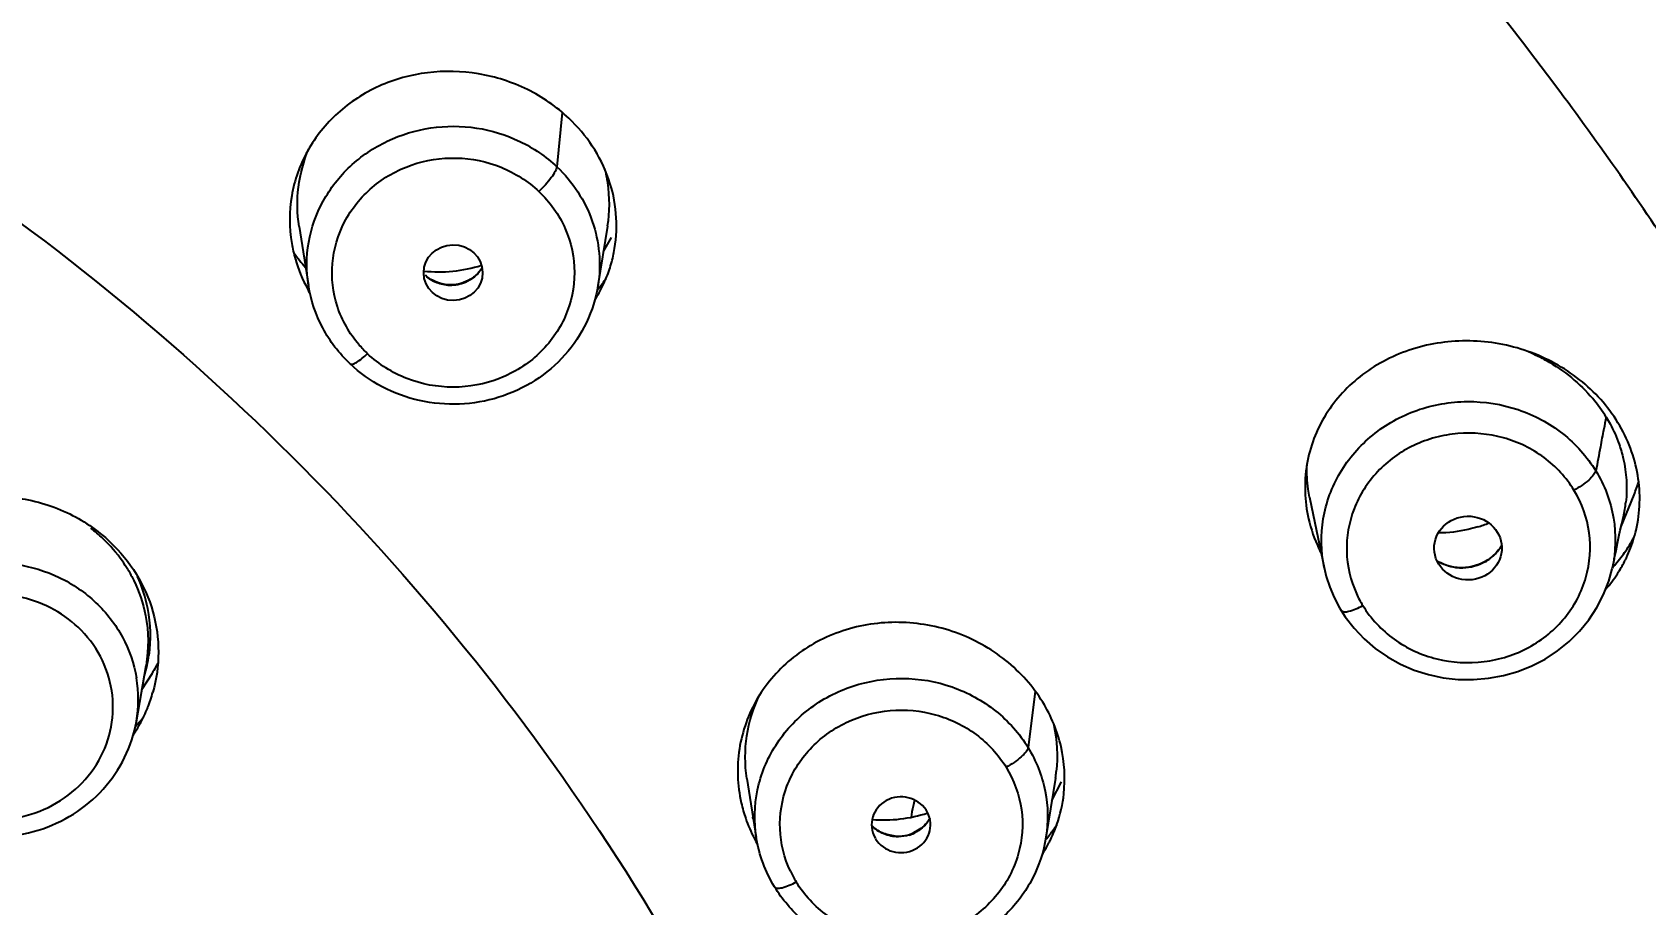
# Model space of a CAD drawing. Header units: millimetres. Extents: x 19741 to 22117, y -10160 to -6800.
# Drawn here: x 21011.81 to 21030.97, y -8144.97 to -8134.62 of the extents above; entities that cross this region are included whole.
import ezdxf

# ---------------------------------------------------------------- set-up
doc = ezdxf.new("R2010")
doc.units = ezdxf.units.MM
doc.styles.add('ARIAL', font='arial.ttf')
doc.dimstyles.get("Standard").update_dxf_attribs({"dimtxt": 15, "dimasz": 15, "dimexe": 0.18, "dimexo": 0.0625, "dimgap": 4, "dimtad": 0, "dimdec": 1, "dimdsep": 46, "dimtxsty": 'ARIAL', "dimcen": 0, "dimclrd": 5, "dimclre": 5, "dimclrt": 5, "dimadec": 0, "dimazin": 0, "dimtfac": 1, "dimtdec": 1, "dimtofl": 0, "dimtmove": 0, "dimatfit": 3, "dimfxl": 1, "dimtolj": 1, "dimtzin": 0, "dimarcsym": 0})

# ---------------------------------------------------------------- blocks, each defined once
blk = doc.blocks.new('*D105')
at = {"color": 5, "lineweight": -2, "transparency": 16777216}
for p, q in [((20930.718, -8157.92), (20930.718, -8082.015)), ((21055.576, -8157.917), (21055.576, -8082.015)), ((20945.718, -8082.195), (21040.576, -8082.195)), ((21055.576, -8082.195), (21070.576, -8082.195))]:
    blk.add_line(p, q, dxfattribs=at)
at = {"color": 5, "transparency": 16777216}
for points in [[(20945.718, -8079.695), (20945.718, -8084.695), (20930.718, -8082.195)], [(21040.576, -8079.695), (21040.576, -8084.695), (21055.576, -8082.195)]]:
    blk.add_solid(points, dxfattribs=at)
at = {"layer": 'Defpoints', "color": 0, "transparency": 16777216}
for p in [(21055.576, -8082.195), (20930.718, -8157.982), (21055.576, -8157.979)]:
    blk.add_point(p, dxfattribs=at)
at = {"color": 5, "transparency": 16777216, "insert": (21099.363, -8082.195), "char_height": 15, "attachment_point": 5, "style": 'ARIAL'}
blk.add_mtext('\\A1;%%C125', dxfattribs=at)

msp = doc.modelspace()

# ---------------------------------------------------------------- linework, layer by layer
at = {"linetype": 'Continuous'}
for p, q in [((21018.105, -8135.569), (21018.04, -8136.212)), ((21014.979, -8136.919), (21015.091, -8137.623)), ((21018.64, -8136.916), (21018.528, -8137.621)), ((21018.592, -8137.218), (21018.687, -8137.053)), ((21030.675, -8140.483), (21030.829, -8140.105)), ((21026.976, -8140.134), (21027, -8140.248)), ((21027, -8140.248), (21027.149, -8140.968)), ((21030.665, -8140.525), (21030.682, -8140.45)), ((21030.682, -8140.45), (21030.702, -8140.365)), ((21030.594, -8140.866), (21030.568, -8140.983)), ((21013.048, -8142.795), (21013.163, -8142.13)), ((21013.113, -8142.418), (21013.238, -8142.221)), ((21023.719, -8142.438), (21023.634, -8143.106)), ((21020.297, -8143.473), (21020.408, -8144.174)), ((21023.959, -8143.469), (21023.847, -8144.175)), ((21023.916, -8143.736), (21024.031, -8143.514)), ((21020.374, -8143.957), (21020.357, -8143.937)), ((21020.408, -8144.175), (21020.408, -8144.174)), ((21021.803, -8144.148), (21021.823, -8144.187))]:
    msp.add_line(p, q, dxfattribs=at)
for points in [[(21030.594, -8140.866), (21030.614, -8140.767), (21030.632, -8140.679), (21030.649, -8140.601), (21030.665, -8140.525)], [(21027.149, -8140.968), (21027.175, -8141.074), (21027.217, -8141.202), (21027.269, -8141.326), (21027.332, -8141.446), (21027.352, -8141.479)], [(21027.352, -8141.479), (21027.4, -8141.554), (21027.505, -8141.69), (21027.624, -8141.815), (21027.756, -8141.929), (21027.9, -8142.03), (21028.054, -8142.115), (21028.217, -8142.186), (21028.387, -8142.24), (21028.563, -8142.277), (21028.742, -8142.297), (21028.922, -8142.3), (21029.101, -8142.284), (21029.278, -8142.252), (21029.449, -8142.202), (21029.615, -8142.136), (21029.772, -8142.055), (21029.92, -8141.958), (21030.057, -8141.847), (21030.181, -8141.723), (21030.291, -8141.588), (21030.386, -8141.443), (21030.465, -8141.289), (21030.527, -8141.129), (21030.568, -8140.983)]]:
    msp.add_lwpolyline(points, dxfattribs=at)
for centre, radius, start, end in [((21016.585, -8136.834), 1.717, 189.6269, 195.9801), ((21017.104, -8136.909), 1.645, 343.923, 350.4437), ((21016.632, -8136.82), 1.765, 196.0148, 208.4746), ((21017.079, -8136.902), 1.671, 337.4657, 343.9201), ((21016.889, -8136.274), 2.148, 319.2866, 321.9343), ((21017.061, -8136.894), 1.69, 330.2544, 337.4606), ((21016.9, -8136.282), 2.134, 321.9348, 323.9927), ((21016.653, -8136.809), 1.79, 208.4692, 210.2677), ((21017.042, -8136.883), 1.712, 327.8891, 330.2544), ((21016.816, -8137.364), 1.478, 220.4175, 226.155), ((21028.953, -8140.136), 1.814, 31.6149, 40.2345), ((21029.142, -8139.417), 1.821, 337.8155, 342.9818), ((21029.224, -8140.027), 1.516, 347.1124, 353.7246), ((21028.528, -8139.064), 1.491, 287.348, 292.6856), ((21011.418, -8141.93), 1.795, 46.626, 52.6613), ((21011.44, -8141.905), 1.762, 35.0109, 46.6176), ((21028.695, -8138.869), 2.443, 228.0479, 229.1159), ((21029.228, -8139.749), 1.817, 325.8309, 329.1226), ((21029.249, -8140.146), 1.647, 337.8264, 346.7528), ((21029.242, -8139.757), 1.801, 329.1242, 331.6506), ((21028.722, -8139.974), 1.807, 205.3251, 206.9534), ((21028.786, -8140.425), 0.549, 299.9946, 314.4674), ((21028.789, -8140.42), 0.549, 303.6422, 310.345), ((21028.8, -8140.439), 0.53, 314.4994, 329.7285), ((21029.208, -8139.735), 1.841, 319.5567, 325.8226), ((21029.228, -8140.136), 1.671, 328.0315, 333.5569), ((21029.246, -8140.145), 1.65, 333.5706, 337.8243), ((21011.477, -8141.878), 1.716, 31.0256, 34.9693), ((21029.187, -8140.11), 1.719, 320.497, 328.0184), ((21029.192, -8139.721), 1.863, 317.8334, 319.5611), ((21011.52, -8141.78), 1.695, 11.0376, 24.5971), ((21029.166, -8140.093), 1.745, 319.2838, 320.5113), ((21028.735, -8140.732), 1.321, 204.4521, 211.4029), ((21011.536, -8141.774), 1.679, 351.8662, 10.9143), ((21011.542, -8141.772), 1.673, 343.3387, 351.7848), ((21011.498, -8141.125), 2.056, 327.7545, 328.8765), ((21011.509, -8141.131), 2.043, 328.8749, 331.6038), ((21011.523, -8142.533), 1.548, 350.2419, 9.4805), ((21011.526, -8141.965), 1.785, 338.0408, 344.2715), ((21011.461, -8141.415), 2.135, 317.5753, 321.703), ((21011.515, -8141.961), 1.798, 331.3929, 338.0396), ((21011.481, -8141.941), 1.837, 326.4208, 327.7219), ((21011.497, -8141.951), 1.818, 327.7179, 331.3863), ((21022.297, -8143.204), 1.683, 350.8753, 353.6338), ((21023.347, -8144.044), 1.105, 163.4552, 167.3926), ((21022.403, -8143.471), 1.666, 340.7548, 353.6503), ((21021.936, -8143.377), 1.75, 192.7656, 199.0534), ((21023.342, -8144.043), 1.1, 167.3911, 174.2782), ((21021.979, -8143.362), 1.795, 199.0559, 207.3872), ((21022.087, -8143.699), 0.459, 280.3781, 294.7098), ((21022.092, -8143.724), 0.441, 287.0144, 295.2519), ((21022.21, -8142.826), 2.134, 319.9919, 324.0012), ((21022.394, -8143.468), 1.675, 334.3033, 340.7497), ((21022.223, -8142.835), 2.118, 324.0037, 325.9563), ((21021.985, -8143.359), 1.802, 207.3814, 209.9022), ((21022.087, -8143.695), 0.462, 266.0163, 280.2827), ((21022.368, -8143.454), 1.704, 327.8931, 332.6036), ((21022.39, -8143.466), 1.68, 332.6115, 334.3001), ((21022.352, -8143.445), 1.723, 327.0688, 327.8998), ((21022.098, -8143.972), 1.419, 205.0486, 210.9455)]:
    msp.add_arc(centre, radius, start, end, dxfattribs=at)
for centre, major_axis, ratio, start_param, end_param in [((21016.746, -8136.063), (2.206, 0.019), 0.94551, -2.555621, -2.451407), ((21016.643, -8135.965), (1.58, 0.014), 0.94551, 4.587623, 5.027276), ((21022.126, -8144.022), (0.35, 0.003), 0.945059, -2.625355, 3.525476), ((21021.924, -8142.472), (1.58, 0.012), 0.945048, 4.616115, 5.039497)]:
    msp.add_ellipse(centre, major_axis=major_axis, ratio=ratio, start_param=start_param, end_param=end_param, dxfattribs=at)
for centre, major_axis, ratio in [((21016.809, -8137.469), (0.35, 0.003), 0.945511), ((21028.857, -8140.738), (0.401, 0.01), 0.943824)]:
    msp.add_ellipse(centre, major_axis=major_axis, ratio=ratio, dxfattribs=at)
for points, knots in [([(21055.576, -8157.979), (21055.79, -8154.001), (21055.357, -8145.958), (21052.152, -8134.293), (21047.469, -8125.297), (21042.651, -8118.763), (21037.129, -8112.689), (21029.046, -8106.149), (21019.787, -8101.311), (21011.882, -8098.55), (21003.699, -8096.552), (20997.36, -8095.945), (20993.147, -8095.945)], [0, 0, 0, 0, 0.121522, 0.243492, 0.366411, 0.428424, 0.490784, 0.616404, 0.743348, 0.807307, 0.871469, 1, 1, 1, 1]), ([(20930.931, -8157.677), (20931.071, -8153.915), (20931.862, -8148.262), (20934.028, -8141.016), (20936.927, -8133.974), (20941.883, -8125.713), (20948.381, -8118.54), (20954.362, -8113.588), (20960.847, -8109.178), (20969.744, -8104.81), (20981.241, -8101.602), (20993.172, -8100.522), (21005.102, -8101.611), (21016.595, -8104.828), (21025.488, -8109.202), (21031.971, -8113.617), (21037.947, -8118.574), (21044.439, -8125.751), (21049.388, -8134.016), (21052.282, -8141.06), (21054.442, -8148.308), (21055.228, -8153.961), (21055.364, -8157.724)], [0, 0, 0, 0, 0.060743, 0.091251, 0.121862, 0.183409, 0.24559, 0.276968, 0.308508, 0.371957, 0.43586, 0.500007, 0.564153, 0.628055, 0.691501, 0.72304, 0.754416, 0.816594, 0.87814, 0.90875, 0.939257, 1, 1, 1, 1]), ([(21024.322, -8210.31), (21027.778, -8208.399), (21034.312, -8203.932), (21042.582, -8195.521), (21048.972, -8185.738), (21053.225, -8174.957), (21055.176, -8163.594), (21054.746, -8152.088), (21051.952, -8140.885), (21046.906, -8130.418), (21039.806, -8121.087), (21030.93, -8113.248), (21020.619, -8107.196), (21009.267, -8103.154), (20997.305, -8101.275), (20985.186, -8101.628), (20973.371, -8104.197), (20965.953, -8107.343), (20962.447, -8109.243)], [0, 0, 0, 0, 0.063059, 0.125441, 0.187164, 0.248341, 0.309174, 0.36992, 0.430848, 0.492201, 0.554154, 0.616784, 0.680067, 0.743881, 0.808029, 0.872266, 0.936332, 1, 1, 1, 1]), ([(20993.147, -8103.184), (20996.808, -8103.184), (21004.133, -8103.819), (21014.75, -8106.648), (21024.651, -8111.261), (21033.501, -8117.505), (21041.004, -8125.176), (21046.905, -8134.019), (21051.001, -8143.735), (21052.438, -8150.599), (21052.817, -8154.049)], [0, 0, 0, 0, 0.128167, 0.25588, 0.382762, 0.508523, 0.633022, 0.756282, 0.878495, 1, 1, 1, 1]), ([(20993.147, -8103.386), (20996.766, -8103.386), (21004.006, -8104.01), (21014.503, -8106.787), (21024.303, -8111.315), (21033.077, -8117.449), (21040.535, -8124.988), (21046.428, -8133.685), (21050.557, -8143.251), (21052.044, -8150.019), (21052.455, -8153.424)], [0, 0, 0, 0, 0.128174, 0.255895, 0.382789, 0.508562, 0.633068, 0.756328, 0.878522, 1, 1, 1, 1]), ([(21052.045, -8153.478), (21051.635, -8150.098), (21050.523, -8145.061), (21048.111, -8138.657), (21045.083, -8132.464), (21040.19, -8125.249), (21032.783, -8117.769), (21024.071, -8111.682), (21014.344, -8107.189), (21003.924, -8104.434), (20996.738, -8103.816), (20993.147, -8103.816)], [0, 0, 0, 0, 0.12149, 0.182552, 0.24384, 0.367103, 0.491598, 0.617346, 0.744202, 0.871878, 1, 1, 1, 1]), ([(21051.735, -8153.516), (21051.331, -8150.238), (21049.899, -8143.726), (21045.971, -8134.502), (21040.383, -8126.081), (21033.315, -8118.731), (21024.991, -8112.678), (21015.674, -8108.111), (21005.657, -8105.169), (20998.717, -8104.352), (20995.238, -8104.235)], [0, 0, 0, 0, 0.121577, 0.243853, 0.367143, 0.491628, 0.617339, 0.744155, 0.871821, 1, 1, 1, 1]), ([(21031.436, -8137.454), (21030.962, -8136.727), (21028.968, -8133.87), (21026.623, -8131.259), (21024.708, -8129.478)], [0, 0, 0, 0, 0.248999, 1, 1, 1, 1]), ([(21018.183, -8135.636), (21018.038, -8135.499), (21017.7, -8135.267), (21017.117, -8135.08), (21016.504, -8135.065), (21015.921, -8135.226), (21015.421, -8135.548), (21015.055, -8136.004), (21014.861, -8136.549), (21014.861, -8136.935), (21014.893, -8137.122)], [0, 0, 0, 0, 0.127451, 0.256719, 0.385806, 0.512976, 0.637351, 0.759137, 0.879485, 1, 1, 1, 1]), ([(21018.726, -8137.182), (21018.772, -8136.909), (21018.72, -8136.32), (21018.391, -8135.833), (21018.183, -8135.636)], [0, 0, 0, 0, 0.491313, 1, 1, 1, 1]), ([(21015.091, -8137.62), (21015.064, -8137.452), (21015.066, -8137.101), (21015.242, -8136.605), (21015.57, -8136.185), (21016.017, -8135.882), (21016.54, -8135.724), (21017.088, -8135.725), (21017.61, -8135.885), (21017.911, -8136.09), (21018.04, -8136.212)], [0, 0, 0, 0, 0.120999, 0.242701, 0.36618, 0.491802, 0.619124, 0.747091, 0.874408, 1, 1, 1, 1]), ([(21014.98, -8136.921), (21014.956, -8136.767), (21014.951, -8136.449), (21015.034, -8136.142), (21015.096, -8135.997)], [0, 0, 0, 0, 0.497684, 1, 1, 1, 1]), ([(21015.69, -8138.323), (21015.578, -8138.191), (21015.402, -8137.883), (21015.341, -8137.356), (21015.491, -8136.847), (21015.829, -8136.428), (21016.304, -8136.159), (21016.848, -8136.076), (21017.388, -8136.185), (21017.697, -8136.384), (21017.827, -8136.505)], [0, 0, 0, 0, 0.123076, 0.244621, 0.366582, 0.490637, 0.617265, 0.745535, 0.873687, 1, 1, 1, 1]), ([(21018.04, -8136.212), (21018.038, -8136.231), (21018.017, -8136.276), (21017.951, -8136.378), (21017.881, -8136.455), (21017.828, -8136.505)], [0, 0, 0, 0, 0.156663, 0.396265, 1, 1, 1, 1]), ([(21018.04, -8136.212), (21018.227, -8136.389), (21018.522, -8136.834), (21018.568, -8137.367), (21018.529, -8137.618)], [0, 0, 0, 0, 0.503925, 1, 1, 1, 1]), ([(21018.605, -8136.231), (21018.62, -8136.287), (21018.666, -8136.513), (21018.666, -8136.748), (21018.639, -8136.918)], [0, 0, 0, 0, 0.252004, 1, 1, 1, 1]), ([(21011.175, -8136.518), (21012.86, -8137.715), (21015.972, -8140.454), (21019.637, -8145.426), (21022.114, -8151.025), (21023.285, -8156.997), (21023.095, -8163.068), (21021.552, -8168.963), (21018.731, -8174.41), (21016.096, -8177.568), (21014.624, -8178.995)], [0, 0, 0, 0, 0.127336, 0.253182, 0.377746, 0.501471, 0.62496, 0.748863, 0.873748, 1, 1, 1, 1]), ([(21017.827, -8136.505), (21017.957, -8136.63), (21018.173, -8136.929), (21018.286, -8137.467), (21018.172, -8138.006), (21017.849, -8138.458), (21017.371, -8138.758), (21016.81, -8138.863), (21016.249, -8138.76), (21015.927, -8138.556), (21015.792, -8138.431)], [0, 0, 0, 0, 0.123683, 0.245431, 0.367173, 0.490849, 0.617202, 0.745409, 0.873631, 1, 1, 1, 1]), ([(21017.153, -8137.408), (21017.132, -8137.443), (21017.095, -8137.487), (21017.052, -8137.521), (21017.04, -8137.53)], [0, 0, 0, 0, 0.744595, 1, 1, 1, 1]), ([(20993.4, -8137.569), (20994.592, -8137.582), (20996.975, -8137.783), (21000.454, -8138.608), (21003.756, -8139.936), (21006.8, -8141.735), (21009.511, -8143.961), (21011.823, -8146.56), (21013.679, -8149.47), (21014.584, -8151.577), (21014.945, -8152.655)], [0, 0, 0, 0, 0.127629, 0.254907, 0.381536, 0.507293, 0.63202, 0.755665, 0.878274, 1, 1, 1, 1]), ([(21015.585, -8138.551), (21015.456, -8138.428), (21015.235, -8138.141), (21015.119, -8137.797), (21015.091, -8137.623)], [0, 0, 0, 0, 0.502397, 1, 1, 1, 1]), ([(21018.528, -8137.621), (21018.504, -8137.772), (21018.411, -8138.07), (21018.15, -8138.46), (21017.79, -8138.767), (21017.357, -8138.968), (21016.885, -8139.05), (21016.407, -8139.007), (21015.959, -8138.843), (21015.699, -8138.658), (21015.585, -8138.551)], [0, 0, 0, 0, 0.122348, 0.245643, 0.37019, 0.49592, 0.622418, 0.74901, 0.875075, 1, 1, 1, 1]), ([(21016.752, -8137.613), (21016.726, -8137.611), (21016.627, -8137.598), (21016.533, -8137.549), (21016.479, -8137.498)], [0, 0, 0, 0, 0.25871, 1, 1, 1, 1]), ([(21016.769, -8137.62), (21016.716, -8137.619), (21016.611, -8137.597), (21016.521, -8137.54), (21016.483, -8137.504)], [0, 0, 0, 0, 0.503828, 1, 1, 1, 1]), ([(20993.147, -8137.997), (20994.632, -8137.997), (20997.603, -8138.277), (21001.881, -8139.524), (21005.818, -8141.547), (21009.254, -8144.27), (21012.055, -8147.586), (21014.106, -8151.364), (21015.323, -8155.454), (21015.546, -8158.286), (21015.507, -8159.69)], [0, 0, 0, 0, 0.128471, 0.256405, 0.383372, 0.509057, 0.633354, 0.756373, 0.878429, 1, 1, 1, 1]), ([(21030.637, -8139.25), (21030.518, -8139.055), (21030.201, -8138.704), (21029.579, -8138.367), (21028.883, -8138.242), (21028.194, -8138.338), (21027.588, -8138.643), (21027.137, -8139.128), (21026.901, -8139.741), (21026.916, -8140.18), (21026.964, -8140.389)], [0, 0, 0, 0, 0.12789, 0.258596, 0.389355, 0.517437, 0.641377, 0.761512, 0.879995, 1, 1, 1, 1]), ([(21015.585, -8138.551), (21015.592, -8138.557), (21015.624, -8138.555), (21015.693, -8138.516), (21015.751, -8138.468), (21015.792, -8138.43)], [0, 0, 0, 0, 0.113503, 0.323196, 1, 1, 1, 1]), ([(21029.574, -8138.406), (21029.647, -8138.437), (21029.932, -8138.578), (21030.185, -8138.783), (21030.338, -8138.964)], [0, 0, 0, 0, 0.252651, 1, 1, 1, 1]), ([(21027.149, -8140.967), (21027.11, -8140.778), (21027.103, -8140.382), (21027.31, -8139.823), (21027.706, -8139.367), (21028.24, -8139.07), (21028.849, -8138.965), (21029.459, -8139.062), (21029.999, -8139.349), (21030.271, -8139.653), (21030.374, -8139.821)], [0, 0, 0, 0, 0.121233, 0.243326, 0.367467, 0.493615, 0.621446, 0.749479, 0.875847, 1, 1, 1, 1]), ([(21030.498, -8139.185), (21030.514, -8139.211), (21030.573, -8139.314), (21030.622, -8139.423), (21030.651, -8139.506)], [0, 0, 0, 0, 0.252396, 1, 1, 1, 1]), ([(21030.852, -8140.524), (21030.902, -8140.313), (21030.915, -8139.861), (21030.753, -8139.44), (21030.637, -8139.25)], [0, 0, 0, 0, 0.492478, 1, 1, 1, 1]), ([(21030.115, -8140.051), (21030.024, -8139.902), (21029.777, -8139.634), (21029.284, -8139.398), (21028.826, -8139.355), (21028.467, -8139.418), (21028.129, -8139.541), (21027.761, -8139.805), (21027.474, -8140.257), (21027.381, -8140.778), (21027.462, -8141.123), (21027.533, -8141.278)], [0, 0, 0, 0, 0.124173, 0.251001, 0.379369, 0.443772, 0.507832, 0.633699, 0.756992, 0.87847, 1, 1, 1, 1]), ([(21030.651, -8139.506), (21030.67, -8139.562), (21030.735, -8139.784), (21030.75, -8140.021), (21030.731, -8140.193)], [0, 0, 0, 0, 0.254853, 1, 1, 1, 1]), ([(21014.333, -8154.797), (21013.955, -8153.098), (21012.728, -8149.768), (21009.637, -8145.409), (21005.496, -8141.928), (21002.221, -8140.346), (21000.51, -8139.761)], [0, 0, 0, 0, 0.245285, 0.493431, 0.745085, 1, 1, 1, 1]), ([(21026.976, -8140.134), (21026.97, -8140.102), (21026.948, -8139.978), (21026.941, -8139.851), (21026.945, -8139.757)], [0, 0, 0, 0, 0.252669, 1, 1, 1, 1]), ([(21030.374, -8139.821), (21030.37, -8139.838), (21030.343, -8139.878), (21030.262, -8139.962), (21030.178, -8140.017), (21030.115, -8140.051)], [0, 0, 0, 0, 0.153987, 0.395336, 1, 1, 1, 1]), ([(21030.374, -8139.821), (21030.478, -8139.991), (21030.623, -8140.374), (21030.612, -8140.783), (21030.569, -8140.977)], [0, 0, 0, 0, 0.501499, 1, 1, 1, 1]), ([(21000.449, -8140.042), (21002.132, -8140.622), (21005.353, -8142.184), (21009.425, -8145.616), (21012.463, -8149.91), (21013.669, -8153.189), (21014.041, -8154.861)], [0, 0, 0, 0, 0.254909, 0.506558, 0.754705, 1, 1, 1, 1]), ([(21009.464, -8142.446), (21009.41, -8142.253), (21009.369, -8141.844), (21009.519, -8141.245), (21009.865, -8140.725), (21010.367, -8140.34), (21010.971, -8140.127), (21011.615, -8140.108), (21012.232, -8140.284), (21012.587, -8140.523), (21012.738, -8140.667)], [0, 0, 0, 0, 0.121187, 0.242703, 0.365848, 0.491224, 0.618505, 0.746623, 0.874182, 1, 1, 1, 1]), ([(21027.608, -8141.42), (21027.703, -8141.575), (21027.962, -8141.852), (21028.479, -8142.087), (21029.051, -8142.121), (21029.595, -8141.948), (21030.032, -8141.591), (21030.292, -8141.1), (21030.333, -8140.55), (21030.208, -8140.204), (21030.115, -8140.051)], [0, 0, 0, 0, 0.124525, 0.251611, 0.380079, 0.507848, 0.633323, 0.75623, 0.877745, 1, 1, 1, 1]), ([(21028.972, -8140.487), (21028.935, -8140.498), (21028.783, -8140.54), (21028.625, -8140.558), (21028.506, -8140.559)], [0, 0, 0, 0, 0.246685, 1, 1, 1, 1]), ([(21012.738, -8140.667), (21012.973, -8140.889), (21013.333, -8141.463), (21013.331, -8142.143), (21013.245, -8142.449)], [0, 0, 0, 0, 0.503726, 1, 1, 1, 1]), ([(21009.662, -8142.795), (21009.633, -8142.628), (21009.631, -8142.281), (21009.799, -8141.787), (21010.121, -8141.367), (21010.562, -8141.064), (21011.08, -8140.905), (21011.624, -8140.904), (21012.142, -8141.061), (21012.44, -8141.265), (21012.568, -8141.386)], [0, 0, 0, 0, 0.121009, 0.242684, 0.366123, 0.49172, 0.619044, 0.747029, 0.874377, 1, 1, 1, 1]), ([(21012.948, -8140.994), (21012.973, -8141.036), (21013.066, -8141.207), (21013.13, -8141.394), (21013.157, -8141.537)], [0, 0, 0, 0, 0.251701, 1, 1, 1, 1]), ([(21028.788, -8140.972), (21028.762, -8140.972), (21028.658, -8140.967), (21028.556, -8140.931), (21028.49, -8140.889)], [0, 0, 0, 0, 0.25603, 1, 1, 1, 1]), ([(21028.795, -8140.975), (21028.768, -8140.976), (21028.661, -8140.97), (21028.557, -8140.933), (21028.49, -8140.89)], [0, 0, 0, 0, 0.253492, 1, 1, 1, 1]), ([(21012.356, -8141.678), (21012.259, -8141.586), (21012.035, -8141.429), (21011.776, -8141.34), (21011.643, -8141.314)], [0, 0, 0, 0, 0.496747, 1, 1, 1, 1]), ([(21012.568, -8141.386), (21012.693, -8141.504), (21012.907, -8141.78), (21013.021, -8142.11), (21013.049, -8142.278)], [0, 0, 0, 0, 0.503606, 1, 1, 1, 1]), ([(21027.352, -8141.479), (21027.358, -8141.488), (21027.392, -8141.498), (21027.481, -8141.482), (21027.555, -8141.449), (21027.608, -8141.42)], [0, 0, 0, 0, 0.12516, 0.342407, 1, 1, 1, 1]), ([(21023.809, -8142.569), (21023.694, -8142.38), (21023.388, -8142.038), (21022.786, -8141.706), (21022.105, -8141.582), (21021.426, -8141.683), (21020.83, -8141.999), (21020.39, -8142.497), (21020.166, -8143.116), (21020.182, -8143.555), (21020.229, -8143.763)], [0, 0, 0, 0, 0.12565, 0.254005, 0.383066, 0.510732, 0.63576, 0.758134, 0.87898, 1, 1, 1, 1]), ([(21011.067, -8143.936), (21011.215, -8143.965), (21011.52, -8143.978), (21011.96, -8143.861), (21012.34, -8143.619), (21012.621, -8143.275), (21012.773, -8142.864), (21012.78, -8142.427), (21012.641, -8142.011), (21012.462, -8141.778), (21012.356, -8141.678)], [0, 0, 0, 0, 0.1289, 0.257304, 0.384042, 0.508577, 0.631237, 0.753121, 0.875659, 1, 1, 1, 1]), ([(21020.408, -8144.174), (21020.379, -8143.988), (21020.388, -8143.599), (21020.611, -8143.059), (21021.013, -8142.624), (21021.545, -8142.345), (21022.144, -8142.252), (21022.741, -8142.355), (21023.268, -8142.643), (21023.533, -8142.941), (21023.634, -8143.106)], [0, 0, 0, 0, 0.121111, 0.243168, 0.367333, 0.4938, 0.621712, 0.749593, 0.875952, 1, 1, 1, 1]), ([(21020.296, -8143.473), (21020.27, -8143.306), (21020.27, -8142.959), (21020.375, -8142.63), (21020.45, -8142.476)], [0, 0, 0, 0, 0.497421, 1, 1, 1, 1]), ([(21024.058, -8143.656), (21024.079, -8143.47), (21024.056, -8143.086), (21023.909, -8142.732), (21023.809, -8142.569)], [0, 0, 0, 0, 0.494871, 1, 1, 1, 1]), ([(21010.147, -8143.692), (21010.259, -8143.798), (21010.513, -8143.98), (21010.953, -8144.142), (21011.422, -8144.186), (21011.886, -8144.108), (21012.311, -8143.913), (21012.668, -8143.615), (21012.927, -8143.235), (21013.022, -8142.943), (21013.048, -8142.795)], [0, 0, 0, 0, 0.124906, 0.250943, 0.377508, 0.503991, 0.629729, 0.754287, 0.877642, 1, 1, 1, 1]), ([(21020.813, -8144.573), (21020.74, -8144.417), (21020.654, -8144.074), (21020.74, -8143.551), (21021.024, -8143.097), (21021.464, -8142.778), (21021.995, -8142.634), (21022.544, -8142.685), (21023.036, -8142.922), (21023.282, -8143.191), (21023.374, -8143.34)], [0, 0, 0, 0, 0.121798, 0.243362, 0.366587, 0.492392, 0.620261, 0.748583, 0.875541, 1, 1, 1, 1]), ([(21023.634, -8143.106), (21023.632, -8143.124), (21023.606, -8143.165), (21023.524, -8143.248), (21023.438, -8143.305), (21023.375, -8143.34)], [0, 0, 0, 0, 0.151723, 0.386879, 1, 1, 1, 1]), ([(21023.634, -8143.106), (21023.73, -8143.264), (21023.869, -8143.614), (21023.876, -8143.99), (21023.847, -8144.171)], [0, 0, 0, 0, 0.501773, 1, 1, 1, 1]), ([(21023.374, -8143.34), (21023.466, -8143.493), (21023.593, -8143.836), (21023.553, -8144.385), (21023.295, -8144.875), (21022.861, -8145.231), (21022.319, -8145.404), (21021.749, -8145.369), (21021.233, -8145.133), (21020.977, -8144.856), (21020.881, -8144.702)], [0, 0, 0, 0, 0.122222, 0.243728, 0.366595, 0.492072, 0.619838, 0.748276, 0.875421, 1, 1, 1, 1]), ([(21022.055, -8144.156), (21022.002, -8144.152), (21021.899, -8144.127), (21021.812, -8144.066), (21021.776, -8144.029)], [0, 0, 0, 0, 0.511192, 1, 1, 1, 1]), ([(21022.095, -8144.165), (21022.036, -8144.165), (21021.917, -8144.143), (21021.816, -8144.074), (21021.776, -8144.031)], [0, 0, 0, 0, 0.503912, 1, 1, 1, 1]), ([(21022.468, -8143.946), (21022.457, -8143.964), (21022.409, -8144.035), (21022.338, -8144.088), (21022.279, -8144.115)], [0, 0, 0, 0, 0.243842, 1, 1, 1, 1]), ([(21022.468, -8143.949), (21022.437, -8144.005), (21022.375, -8144.071), (21022.299, -8144.113), (21022.28, -8144.122)], [0, 0, 0, 0, 0.745902, 1, 1, 1, 1]), ([(21023.846, -8144.175), (21023.819, -8144.344), (21023.708, -8144.677), (21023.394, -8145.099), (21022.962, -8145.41), (21022.454, -8145.58), (21021.916, -8145.597), (21021.398, -8145.459), (21020.946, -8145.178), (21020.715, -8144.908), (21020.625, -8144.76)], [0, 0, 0, 0, 0.122522, 0.246162, 0.371224, 0.497482, 0.624266, 0.750704, 0.876063, 1, 1, 1, 1]), ([(21020.625, -8144.76), (21020.631, -8144.77), (21020.665, -8144.78), (21020.753, -8144.763), (21020.828, -8144.73), (21020.881, -8144.701)], [0, 0, 0, 0, 0.125366, 0.338372, 1, 1, 1, 1])]:
    msp.add_open_spline(points, degree=3, knots=knots, dxfattribs=at)
for points in [[(21017.153, -8137.41), (21017.129, -8137.451), (21017.098, -8137.488), (21017.061, -8137.519)], [(21016.933, -8137.586), (21016.876, -8137.607), (21016.813, -8137.616), (21016.752, -8137.613)], [(21016.954, -8137.584), (21016.896, -8137.609), (21016.832, -8137.622), (21016.769, -8137.62)], [(21017.04, -8137.53), (21017.007, -8137.553), (21016.971, -8137.572), (21016.933, -8137.586)], [(21017.061, -8137.519), (21017.029, -8137.545), (21016.993, -8137.568), (21016.954, -8137.584)], [(21030.468, -8139.326), (21030.454, -8139.397), (21030.441, -8139.467), (21030.428, -8139.538)], [(21030.498, -8139.185), (21030.488, -8139.232), (21030.478, -8139.279), (21030.468, -8139.326)], [(21030.428, -8139.538), (21030.411, -8139.632), (21030.394, -8139.727), (21030.374, -8139.821)], [(21026.964, -8140.389), (21026.992, -8140.512), (21027.034, -8140.633), (21027.088, -8140.747)], [(21029.093, -8140.877), (21029.004, -8140.936), (21028.895, -8140.97), (21028.788, -8140.972)], [(21029.257, -8140.705), (21029.228, -8140.755), (21029.189, -8140.801), (21029.144, -8140.838)], [(21029.061, -8140.901), (21028.981, -8140.947), (21028.887, -8140.973), (21028.795, -8140.975)], [(21013.157, -8141.537), (21013.195, -8141.731), (21013.197, -8141.935), (21013.163, -8142.13)], [(21023.939, -8142.84), (21023.979, -8143.02), (21023.989, -8143.208), (21023.969, -8143.39)], [(21020.625, -8144.76), (21020.517, -8144.582), (21020.441, -8144.38), (21020.408, -8144.175)], [(21022.22, -8144.145), (21022.18, -8144.158), (21022.138, -8144.164), (21022.095, -8144.165)]]:
    msp.add_open_spline(points, degree=3, dxfattribs=at)

# ---------------------------------------------------------------- dimensions: what is measured, and where the dimension line sits
dim = msp.add_linear_dim(base=(21055.576, -8082.195), p1=(20930.718, -8157.982), p2=(21055.576, -8157.979), dimstyle='Standard', override={"dimdec": 0, "dimpost": '%%C<>', "dimtfillclr": 7})
dim.commit()
dim.dimension.update_dxf_attribs({"geometry": '*D105', "text_midpoint": (21099.363, -8082.195), "dimtype": 160})

doc.saveas('drawing.dxf')
